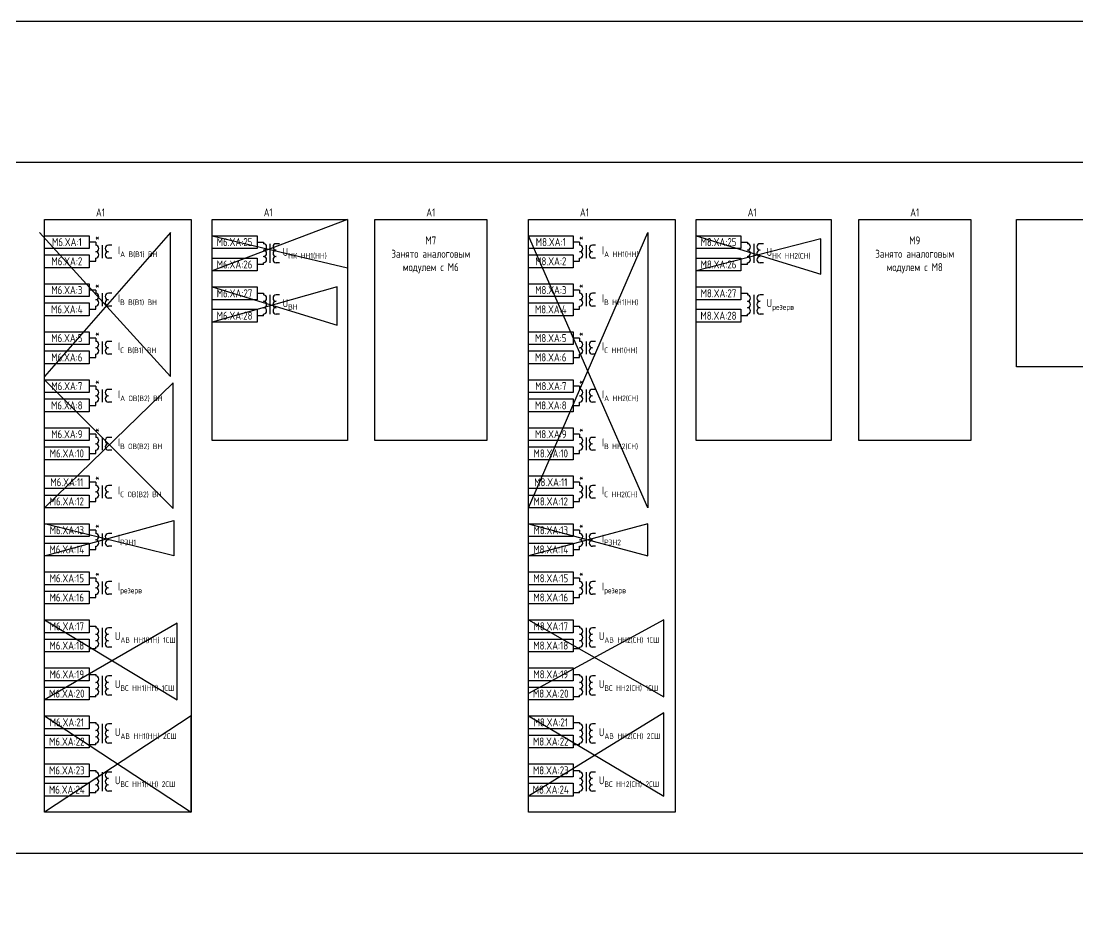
# Model space of a CAD drawing. Header units: millimetres. Extents: x -1117 to 5846, y -90 to 586.
# Drawn here: x 304.3 to 634.3, y 303.8 to 586 of the extents above; entities that cross this region are included whole.
import ezdxf

# ---------------------------------------------------------------- set-up
doc = ezdxf.new("R2010")
doc.units = ezdxf.units.MM
doc.styles.add('Gost_type_A', font='GOST_A.TTF')

msp = doc.modelspace()

# ---------------------------------------------------------------- linework, layer by layer
at = {"color": 6}
for p, q in [((406.2, 524), (363.97, 508)), ((310, 520), (351, 475)), ((351, 520), (311.59, 475)), ((351, 475), (351, 520)), ((363.97, 508), (363.97, 519)), ((363.97, 519), (406.2, 509)), ((462.72, 434), (500, 520)), ((500, 434), (462.72, 519)), ((500, 520), (500, 434)), ((515.1, 519), (554, 507)), ((554, 518), (515.1, 508)), ((554, 507), (554, 518)), ((363.97, 503), (403, 491)), ((403, 503), (363.97, 492)), ((403, 491), (403, 503)), ((311.59, 474), (351.8, 433.8)), ((351.8, 473), (311.59, 434)), ((351.8, 433.8), (351.8, 473)), ((311.59, 419), (352, 430)), ((352, 430), (352, 419)), ((352, 419), (311.59, 429)), ((462.72, 429), (500, 419)), ((500, 429), (462.72, 419)), ((500, 419), (500, 429)), ((311.59, 399), (353, 374)), ((353, 398), (311.59, 374)), ((353, 374), (353, 398)), ((462.72, 399), (505, 375)), ((505, 399), (462.72, 376)), ((505, 375), (505, 399)), ((505, 370), (462.72, 344)), ((505, 344), (505, 370)), ((311.59, 369), (357.41, 339)), ((357.41, 369), (311.59, 339)), ((357.41, 339), (357.41, 369)), ((462.72, 369), (505, 344))]:
    msp.add_line(p, q, dxfattribs=at)
for p, q in [((327.59, 517), (325.59, 517)), ((478.72, 517), (476.72, 517)), ((325.59, 511), (327.59, 511)), ((476.72, 511), (478.72, 511)), ((327.59, 502), (325.59, 502)), ((478.72, 502), (476.72, 502)), ((325.59, 496), (327.59, 496)), ((476.72, 496), (478.72, 496)), ((327.59, 487), (325.59, 487)), ((478.72, 487), (476.72, 487)), ((325.59, 481), (327.59, 481)), ((476.72, 481), (478.72, 481)), ((327.59, 472), (325.59, 472)), ((478.72, 472), (476.72, 472)), ((325.59, 466), (327.59, 466)), ((476.72, 466), (478.72, 466)), ((327.59, 457), (325.59, 457)), ((478.72, 457), (476.72, 457)), ((325.59, 451), (327.59, 451)), ((476.72, 451), (478.72, 451)), ((327.59, 442), (325.59, 442)), ((478.72, 442), (476.72, 442)), ((325.59, 436), (327.59, 436)), ((476.72, 436), (478.72, 436)), ((327.59, 427), (325.59, 427)), ((478.72, 427), (476.72, 427)), ((325.59, 421), (327.59, 421)), ((476.72, 421), (478.72, 421)), ((327.59, 412), (325.59, 412)), ((478.72, 412), (476.72, 412)), ((325.59, 406), (327.59, 406)), ((476.72, 406), (478.72, 406))]:
    msp.add_line(p, q)
at = {"ltscale": 4}
for p, q in [((327.59, 517), (327.59, 516)), ((327.59, 516.5), (327.59, 516)), ((329.59, 516), (329.59, 512)), ((329.59, 516), (329.59, 512)), ((332.59, 516), (331.59, 516)), ((332.59, 516), (331.59, 516)), ((377.97, 517), (379.97, 517)), ((379.97, 517), (379.97, 516.5)), ((379.97, 517), (379.97, 516.5)), ((381.97, 516.5), (381.97, 512.5)), ((384.97, 516.5), (383.97, 516.5)), ((478.72, 517), (478.72, 516)), ((478.72, 516.5), (478.72, 516)), ((480.72, 516), (480.72, 512)), ((480.72, 516), (480.72, 512)), ((483.72, 516), (482.72, 516)), ((483.72, 516), (482.72, 516)), ((529.1, 517), (531.1, 517)), ((531.1, 517), (531.1, 516.5)), ((531.1, 517), (531.1, 516.5)), ((533.1, 516.5), (533.1, 512.5)), ((536.1, 516.5), (535.1, 516.5)), ((327.59, 511), (327.59, 512)), ((332.59, 512), (331.59, 512)), ((332.59, 512), (331.59, 512)), ((381.97, 514.5), (381.97, 510.5)), ((478.72, 511), (478.72, 512)), ((483.72, 512), (482.72, 512)), ((483.72, 512), (482.72, 512)), ((533.1, 514.5), (533.1, 510.5)), ((379.97, 510), (377.97, 510)), ((379.97, 510), (379.97, 510.5)), ((384.97, 510.5), (383.97, 510.5)), ((531.1, 510), (529.1, 510)), ((531.1, 510), (531.1, 510.5)), ((536.1, 510.5), (535.1, 510.5)), ((327.59, 502), (327.59, 501)), ((478.72, 502), (478.72, 501)), ((327.59, 501.5), (327.59, 501)), ((329.59, 501), (329.59, 497)), ((329.59, 501), (329.59, 497)), ((332.59, 501), (331.59, 501)), ((332.59, 501), (331.59, 501)), ((377.97, 501), (379.97, 501)), ((379.97, 501), (379.97, 500.5)), ((379.97, 501), (379.97, 500.5)), ((381.97, 500.5), (381.97, 496.5)), ((381.97, 498.5), (381.97, 494.5)), ((384.97, 500.5), (383.97, 500.5)), ((478.72, 501.5), (478.72, 501)), ((480.72, 501), (480.72, 497)), ((480.72, 501), (480.72, 497)), ((483.72, 501), (482.72, 501)), ((483.72, 501), (482.72, 501)), ((529.1, 501), (531.1, 501)), ((531.1, 501), (531.1, 500.5)), ((531.1, 501), (531.1, 500.5)), ((533.1, 500.5), (533.1, 496.5)), ((533.1, 498.5), (533.1, 494.5)), ((536.1, 500.5), (535.1, 500.5)), ((327.59, 496), (327.59, 497)), ((332.59, 497), (331.59, 497)), ((332.59, 497), (331.59, 497)), ((478.72, 496), (478.72, 497)), ((483.72, 497), (482.72, 497)), ((483.72, 497), (482.72, 497)), ((379.97, 494), (377.97, 494)), ((379.97, 494), (379.97, 494.5)), ((384.97, 494.5), (383.97, 494.5)), ((531.1, 494), (529.1, 494)), ((531.1, 494), (531.1, 494.5)), ((536.1, 494.5), (535.1, 494.5)), ((327.59, 487), (327.59, 486)), ((327.59, 486.5), (327.59, 486)), ((329.59, 486), (329.59, 482)), ((329.59, 486), (329.59, 482)), ((332.59, 486), (331.59, 486)), ((332.59, 486), (331.59, 486)), ((478.72, 487), (478.72, 486)), ((478.72, 486.5), (478.72, 486)), ((480.72, 486), (480.72, 482)), ((480.72, 486), (480.72, 482)), ((483.72, 486), (482.72, 486)), ((483.72, 486), (482.72, 486)), ((327.59, 481), (327.59, 482)), ((332.59, 482), (331.59, 482)), ((332.59, 482), (331.59, 482)), ((478.72, 481), (478.72, 482)), ((483.72, 482), (482.72, 482)), ((483.72, 482), (482.72, 482)), ((327.59, 472), (327.59, 471)), ((478.72, 472), (478.72, 471)), ((327.59, 471.5), (327.59, 471)), ((329.59, 471), (329.59, 467)), ((329.59, 471), (329.59, 467)), ((332.59, 471), (331.59, 471)), ((332.59, 471), (331.59, 471)), ((478.72, 471.5), (478.72, 471)), ((480.72, 471), (480.72, 467)), ((480.72, 471), (480.72, 467)), ((483.72, 471), (482.72, 471)), ((483.72, 471), (482.72, 471)), ((327.59, 466), (327.59, 467)), ((332.59, 467), (331.59, 467)), ((332.59, 467), (331.59, 467)), ((478.72, 466), (478.72, 467)), ((483.72, 467), (482.72, 467)), ((483.72, 467), (482.72, 467)), ((327.59, 457), (327.59, 456)), ((327.59, 456.5), (327.59, 456)), ((329.59, 456), (329.59, 452)), ((329.59, 456), (329.59, 452)), ((332.59, 456), (331.59, 456)), ((332.59, 456), (331.59, 456)), ((478.72, 457), (478.72, 456)), ((478.72, 456.5), (478.72, 456)), ((480.72, 456), (480.72, 452)), ((480.72, 456), (480.72, 452)), ((483.72, 456), (482.72, 456)), ((483.72, 456), (482.72, 456)), ((327.59, 451), (327.59, 452)), ((332.59, 452), (331.59, 452)), ((332.59, 452), (331.59, 452)), ((478.72, 451), (478.72, 452)), ((483.72, 452), (482.72, 452)), ((483.72, 452), (482.72, 452)), ((327.59, 442), (327.59, 441)), ((327.59, 441.5), (327.59, 441)), ((329.59, 441), (329.59, 437)), ((329.59, 441), (329.59, 437)), ((332.59, 441), (331.59, 441)), ((332.59, 441), (331.59, 441)), ((478.72, 442), (478.72, 441)), ((478.72, 441.5), (478.72, 441)), ((480.72, 441), (480.72, 437)), ((480.72, 441), (480.72, 437)), ((483.72, 441), (482.72, 441)), ((483.72, 441), (482.72, 441)), ((327.59, 436), (327.59, 437)), ((332.59, 437), (331.59, 437)), ((332.59, 437), (331.59, 437)), ((478.72, 436), (478.72, 437)), ((483.72, 437), (482.72, 437)), ((483.72, 437), (482.72, 437)), ((327.59, 427), (327.59, 426)), ((327.59, 426.5), (327.59, 426)), ((329.59, 426), (329.59, 422)), ((329.59, 426), (329.59, 422)), ((332.59, 426), (331.59, 426)), ((332.59, 426), (331.59, 426)), ((478.72, 427), (478.72, 426)), ((478.72, 426.5), (478.72, 426)), ((480.72, 426), (480.72, 422)), ((480.72, 426), (480.72, 422)), ((483.72, 426), (482.72, 426)), ((483.72, 426), (482.72, 426)), ((327.59, 421), (327.59, 422)), ((332.59, 422), (331.59, 422)), ((332.59, 422), (331.59, 422)), ((478.72, 421), (478.72, 422)), ((483.72, 422), (482.72, 422)), ((483.72, 422), (482.72, 422)), ((327.59, 412), (327.59, 411)), ((327.59, 411.5), (327.59, 411)), ((329.59, 411), (329.59, 407)), ((329.59, 411), (329.59, 407)), ((332.59, 411), (331.59, 411)), ((332.59, 411), (331.59, 411)), ((478.72, 412), (478.72, 411)), ((478.72, 411.5), (478.72, 411)), ((480.72, 411), (480.72, 407)), ((480.72, 411), (480.72, 407)), ((483.72, 411), (482.72, 411)), ((483.72, 411), (482.72, 411)), ((327.59, 406), (327.59, 407)), ((332.59, 407), (331.59, 407)), ((332.59, 407), (331.59, 407)), ((478.72, 406), (478.72, 407)), ((483.72, 407), (482.72, 407)), ((483.72, 407), (482.72, 407)), ((325.59, 397), (327.59, 397)), ((327.59, 397), (327.59, 396.5)), ((327.59, 397), (327.59, 396.5)), ((329.59, 396.5), (329.59, 392.5)), ((332.59, 396.5), (331.59, 396.5)), ((476.72, 397), (478.72, 397)), ((478.72, 397), (478.72, 396.5)), ((478.72, 397), (478.72, 396.5)), ((480.72, 396.5), (480.72, 392.5)), ((483.72, 396.5), (482.72, 396.5)), ((329.59, 394.5), (329.59, 390.5)), ((480.72, 394.5), (480.72, 390.5)), ((327.59, 390), (325.59, 390)), ((327.59, 390), (327.59, 390.5)), ((332.59, 390.5), (331.59, 390.5)), ((478.72, 390), (476.72, 390)), ((478.72, 390), (478.72, 390.5)), ((483.72, 390.5), (482.72, 390.5)), ((325.59, 382), (327.59, 382)), ((327.59, 382), (327.59, 381.5)), ((327.59, 382), (327.59, 381.5)), ((329.59, 381.5), (329.59, 377.5)), ((332.59, 381.5), (331.59, 381.5)), ((476.72, 382), (478.72, 382)), ((478.72, 382), (478.72, 381.5)), ((478.72, 382), (478.72, 381.5)), ((480.72, 381.5), (480.72, 377.5)), ((483.72, 381.5), (482.72, 381.5)), ((329.59, 379.5), (329.59, 375.5)), ((480.72, 379.5), (480.72, 375.5)), ((327.59, 375), (325.59, 375)), ((327.59, 375), (327.59, 375.5)), ((332.59, 375.5), (331.59, 375.5)), ((478.72, 375), (476.72, 375)), ((478.72, 375), (478.72, 375.5)), ((483.72, 375.5), (482.72, 375.5)), ((325.59, 367), (327.59, 367)), ((327.59, 367), (327.59, 366.5)), ((327.59, 367), (327.59, 366.5)), ((329.59, 366.5), (329.59, 362.5)), ((332.59, 366.5), (331.59, 366.5)), ((476.72, 367), (478.72, 367)), ((478.72, 367), (478.72, 366.5)), ((478.72, 367), (478.72, 366.5)), ((480.72, 366.5), (480.72, 362.5)), ((483.72, 366.5), (482.72, 366.5)), ((329.59, 364.5), (329.59, 360.5)), ((480.72, 364.5), (480.72, 360.5)), ((327.59, 360), (325.59, 360)), ((327.59, 360), (327.59, 360.5)), ((332.59, 360.5), (331.59, 360.5)), ((478.72, 360), (476.72, 360)), ((478.72, 360), (478.72, 360.5)), ((483.72, 360.5), (482.72, 360.5)), ((325.59, 352), (327.59, 352)), ((327.59, 352), (327.59, 351.5)), ((327.59, 352), (327.59, 351.5)), ((329.59, 351.5), (329.59, 347.5)), ((332.59, 351.5), (331.59, 351.5)), ((476.72, 352), (478.72, 352)), ((478.72, 352), (478.72, 351.5)), ((478.72, 352), (478.72, 351.5)), ((480.72, 351.5), (480.72, 347.5)), ((483.72, 351.5), (482.72, 351.5)), ((329.59, 349.5), (329.59, 345.5)), ((480.72, 349.5), (480.72, 345.5)), ((327.59, 345), (325.59, 345)), ((327.59, 345), (327.59, 345.5)), ((332.59, 345.5), (331.59, 345.5)), ((478.72, 345), (476.72, 345)), ((478.72, 345), (478.72, 345.5)), ((483.72, 345.5), (482.72, 345.5))]:
    msp.add_line(p, q, dxfattribs=at)
for points in [[(-1117.42, 586), (5845.64, 586), (5845.64, -90), (-1117.42, -90)], [(0, 542), (709.33, 542), (709.33, 326), (0, 326)], [(311.59, 524), (357.41, 524), (357.41, 339), (311.59, 339)], [(363.97, 524), (406.2, 524), (406.2, 455), (363.97, 455)], [(414.75, 524), (449.75, 524), (449.75, 455), (414.75, 455)], [(462.72, 524), (508.53, 524), (508.53, 339), (462.72, 339)], [(515.1, 524), (557.32, 524), (557.32, 455), (515.1, 455)], [(565.87, 524), (600.87, 524), (600.87, 455), (565.87, 455)], [(615.13, 524), (689.13, 524), (689.13, 478), (615.13, 478)], [(311.59, 519), (325.59, 519), (325.59, 515), (311.59, 515)], [(363.97, 519), (377.97, 519), (377.97, 515), (363.97, 515)], [(462.72, 519), (476.72, 519), (476.72, 515), (462.72, 515)], [(515.1, 519), (529.1, 519), (529.1, 515), (515.1, 515)], [(311.59, 513), (325.59, 513), (325.59, 509), (311.59, 509)], [(363.97, 512), (377.97, 512), (377.97, 508), (363.97, 508)], [(462.72, 513), (476.72, 513), (476.72, 509), (462.72, 509)], [(515.1, 512), (529.1, 512), (529.1, 508), (515.1, 508)], [(311.59, 504), (325.59, 504), (325.59, 500), (311.59, 500)], [(363.97, 503), (377.97, 503), (377.97, 499), (363.97, 499)], [(462.72, 504), (476.72, 504), (476.72, 500), (462.72, 500)], [(515.1, 503), (529.1, 503), (529.1, 499), (515.1, 499)], [(311.59, 498), (325.59, 498), (325.59, 494), (311.59, 494)], [(363.97, 496), (377.97, 496), (377.97, 492), (363.97, 492)], [(462.72, 498), (476.72, 498), (476.72, 494), (462.72, 494)], [(515.1, 496), (529.1, 496), (529.1, 492), (515.1, 492)], [(311.59, 489), (325.59, 489), (325.59, 485), (311.59, 485)], [(462.72, 489), (476.72, 489), (476.72, 485), (462.72, 485)], [(311.59, 483), (325.59, 483), (325.59, 479), (311.59, 479)], [(462.72, 483), (476.72, 483), (476.72, 479), (462.72, 479)], [(311.59, 474), (325.59, 474), (325.59, 470), (311.59, 470)], [(462.72, 474), (476.72, 474), (476.72, 470), (462.72, 470)], [(311.59, 468), (325.59, 468), (325.59, 464), (311.59, 464)], [(462.72, 468), (476.72, 468), (476.72, 464), (462.72, 464)], [(311.59, 459), (325.59, 459), (325.59, 455), (311.59, 455)], [(462.72, 459), (476.72, 459), (476.72, 455), (462.72, 455)], [(311.59, 453), (325.59, 453), (325.59, 449), (311.59, 449)], [(462.72, 453), (476.72, 453), (476.72, 449), (462.72, 449)], [(311.59, 444), (325.59, 444), (325.59, 440), (311.59, 440)], [(462.72, 444), (476.72, 444), (476.72, 440), (462.72, 440)], [(311.59, 438), (325.59, 438), (325.59, 434), (311.59, 434)], [(462.72, 438), (476.72, 438), (476.72, 434), (462.72, 434)], [(311.59, 429), (325.59, 429), (325.59, 425), (311.59, 425)], [(462.72, 429), (476.72, 429), (476.72, 425), (462.72, 425)], [(311.59, 423), (325.59, 423), (325.59, 419), (311.59, 419)], [(462.72, 423), (476.72, 423), (476.72, 419), (462.72, 419)], [(311.59, 414), (325.59, 414), (325.59, 410), (311.59, 410)], [(462.72, 414), (476.72, 414), (476.72, 410), (462.72, 410)], [(311.59, 408), (325.59, 408), (325.59, 404), (311.59, 404)], [(462.72, 408), (476.72, 408), (476.72, 404), (462.72, 404)], [(311.59, 399), (325.59, 399), (325.59, 395), (311.59, 395)], [(462.72, 399), (476.72, 399), (476.72, 395), (462.72, 395)], [(311.59, 393), (325.59, 393), (325.59, 389), (311.59, 389)], [(462.72, 393), (476.72, 393), (476.72, 389), (462.72, 389)], [(311.59, 384), (325.59, 384), (325.59, 380), (311.59, 380)], [(462.72, 384), (476.72, 384), (476.72, 380), (462.72, 380)], [(311.59, 378), (325.59, 378), (325.59, 374), (311.59, 374)], [(462.72, 378), (476.72, 378), (476.72, 374), (462.72, 374)], [(311.59, 369), (325.59, 369), (325.59, 365), (311.59, 365)], [(462.72, 369), (476.72, 369), (476.72, 365), (462.72, 365)], [(311.59, 363), (325.59, 363), (325.59, 359), (311.59, 359)], [(462.72, 363), (476.72, 363), (476.72, 359), (462.72, 359)], [(311.59, 354), (325.59, 354), (325.59, 350), (311.59, 350)], [(462.72, 354), (476.72, 354), (476.72, 350), (462.72, 350)], [(311.59, 348), (325.59, 348), (325.59, 344), (311.59, 344)], [(462.72, 348), (476.72, 348), (476.72, 344), (462.72, 344)]]:
    msp.add_lwpolyline(points, close=True)
for centre, start, end in [((327.59, 515), 270, 90), ((327.59, 515), 270, 90), ((331.59, 515), 90, 270), ((331.59, 515), 90, 270), ((379.97, 515.5), 270, 90), ((383.97, 515.5), 90, 270), ((383.97, 515.5), 90, 270), ((478.72, 515), 270, 90), ((478.72, 515), 270, 90), ((482.72, 515), 90, 270), ((482.72, 515), 90, 270), ((531.1, 515.5), 270, 90), ((535.1, 515.5), 90, 270), ((535.1, 515.5), 90, 270), ((327.59, 513), 270, 90), ((327.59, 513), 270, 90), ((331.59, 513), 90, 270), ((331.59, 513), 90, 270), ((379.97, 513.5), 270, 90), ((379.97, 511.5), 270, 90), ((383.97, 513.5), 90, 270), ((383.97, 513.5), 90, 270), ((383.97, 511.5), 90, 270), ((478.72, 513), 270, 90), ((478.72, 513), 270, 90), ((482.72, 513), 90, 270), ((482.72, 513), 90, 270), ((531.1, 513.5), 270, 90), ((531.1, 511.5), 270, 90), ((535.1, 513.5), 90, 270), ((535.1, 513.5), 90, 270), ((535.1, 511.5), 90, 270), ((327.59, 500), 270, 90), ((327.59, 500), 270, 90), ((327.59, 498), 270, 90), ((327.59, 498), 270, 90), ((331.59, 500), 90, 270), ((331.59, 500), 90, 270), ((331.59, 498), 90, 270), ((331.59, 498), 90, 270), ((379.97, 499.5), 270, 90), ((379.97, 497.5), 270, 90), ((383.97, 499.5), 90, 270), ((383.97, 499.5), 90, 270), ((383.97, 497.5), 90, 270), ((383.97, 497.5), 90, 270), ((478.72, 500), 270, 90), ((478.72, 500), 270, 90), ((478.72, 498), 270, 90), ((478.72, 498), 270, 90), ((482.72, 500), 90, 270), ((482.72, 500), 90, 270), ((482.72, 498), 90, 270), ((482.72, 498), 90, 270), ((531.1, 499.5), 270, 90), ((531.1, 497.5), 270, 90), ((535.1, 499.5), 90, 270), ((535.1, 499.5), 90, 270), ((535.1, 497.5), 90, 270), ((535.1, 497.5), 90, 270), ((379.97, 495.5), 270, 90), ((383.97, 495.5), 90, 270), ((531.1, 495.5), 270, 90), ((535.1, 495.5), 90, 270), ((327.59, 485), 270, 90), ((327.59, 485), 270, 90), ((331.59, 485), 90, 270), ((331.59, 485), 90, 270), ((478.72, 485), 270, 90), ((478.72, 485), 270, 90), ((482.72, 485), 90, 270), ((482.72, 485), 90, 270), ((327.59, 483), 270, 90), ((327.59, 483), 270, 90), ((331.59, 483), 90, 270), ((331.59, 483), 90, 270), ((478.72, 483), 270, 90), ((478.72, 483), 270, 90), ((482.72, 483), 90, 270), ((482.72, 483), 90, 270), ((327.59, 470), 270, 90), ((327.59, 470), 270, 90), ((327.59, 468), 270, 90), ((327.59, 468), 270, 90), ((331.59, 470), 90, 270), ((331.59, 470), 90, 270), ((331.59, 468), 90, 270), ((331.59, 468), 90, 270), ((478.72, 470), 270, 90), ((478.72, 470), 270, 90), ((478.72, 468), 270, 90), ((478.72, 468), 270, 90), ((482.72, 470), 90, 270), ((482.72, 470), 90, 270), ((482.72, 468), 90, 270), ((482.72, 468), 90, 270), ((327.59, 455), 270, 90), ((327.59, 455), 270, 90), ((331.59, 455), 90, 270), ((331.59, 455), 90, 270), ((478.72, 455), 270, 90), ((478.72, 455), 270, 90), ((482.72, 455), 90, 270), ((482.72, 455), 90, 270), ((327.59, 453), 270, 90), ((327.59, 453), 270, 90), ((331.59, 453), 90, 270), ((331.59, 453), 90, 270), ((478.72, 453), 270, 90), ((478.72, 453), 270, 90), ((482.72, 453), 90, 270), ((482.72, 453), 90, 270), ((327.59, 440), 270, 90), ((327.59, 440), 270, 90), ((327.59, 438), 270, 90), ((327.59, 438), 270, 90), ((331.59, 440), 90, 270), ((331.59, 440), 90, 270), ((331.59, 438), 90, 270), ((331.59, 438), 90, 270), ((478.72, 440), 270, 90), ((478.72, 440), 270, 90), ((478.72, 438), 270, 90), ((478.72, 438), 270, 90), ((482.72, 440), 90, 270), ((482.72, 440), 90, 270), ((482.72, 438), 90, 270), ((482.72, 438), 90, 270), ((327.59, 425), 270, 90), ((327.59, 425), 270, 90), ((331.59, 425), 90, 270), ((331.59, 425), 90, 270), ((478.72, 425), 270, 90), ((478.72, 425), 270, 90), ((482.72, 425), 90, 270), ((482.72, 425), 90, 270), ((327.59, 423), 270, 90), ((327.59, 423), 270, 90), ((331.59, 423), 90, 270), ((331.59, 423), 90, 270), ((478.72, 423), 270, 90), ((478.72, 423), 270, 90), ((482.72, 423), 90, 270), ((482.72, 423), 90, 270), ((327.59, 410), 270, 90), ((327.59, 410), 270, 90), ((331.59, 410), 90, 270), ((331.59, 410), 90, 270), ((478.72, 410), 270, 90), ((478.72, 410), 270, 90), ((482.72, 410), 90, 270), ((482.72, 410), 90, 270), ((327.59, 408), 270, 90), ((327.59, 408), 270, 90), ((331.59, 408), 90, 270), ((331.59, 408), 90, 270), ((478.72, 408), 270, 90), ((478.72, 408), 270, 90), ((482.72, 408), 90, 270), ((482.72, 408), 90, 270), ((327.59, 395.5), 270, 90), ((331.59, 395.5), 90, 270), ((331.59, 395.5), 90, 270), ((478.72, 395.5), 270, 90), ((482.72, 395.5), 90, 270), ((482.72, 395.5), 90, 270), ((327.59, 393.5), 270, 90), ((331.59, 393.5), 90, 270), ((331.59, 393.5), 90, 270), ((478.72, 393.5), 270, 90), ((482.72, 393.5), 90, 270), ((482.72, 393.5), 90, 270), ((327.59, 391.5), 270, 90), ((331.59, 391.5), 90, 270), ((478.72, 391.5), 270, 90), ((482.72, 391.5), 90, 270), ((327.59, 380.5), 270, 90), ((331.59, 380.5), 90, 270), ((331.59, 380.5), 90, 270), ((478.72, 380.5), 270, 90), ((482.72, 380.5), 90, 270), ((482.72, 380.5), 90, 270), ((327.59, 378.5), 270, 90), ((327.59, 376.5), 270, 90), ((331.59, 378.5), 90, 270), ((331.59, 378.5), 90, 270), ((331.59, 376.5), 90, 270), ((478.72, 378.5), 270, 90), ((478.72, 376.5), 270, 90), ((482.72, 378.5), 90, 270), ((482.72, 378.5), 90, 270), ((482.72, 376.5), 90, 270), ((327.59, 365.5), 270, 90), ((331.59, 365.5), 90, 270), ((331.59, 365.5), 90, 270), ((478.72, 365.5), 270, 90), ((482.72, 365.5), 90, 270), ((482.72, 365.5), 90, 270), ((327.59, 363.5), 270, 90), ((331.59, 363.5), 90, 270), ((331.59, 363.5), 90, 270), ((478.72, 363.5), 270, 90), ((482.72, 363.5), 90, 270), ((482.72, 363.5), 90, 270), ((327.59, 361.5), 270, 90), ((331.59, 361.5), 90, 270), ((478.72, 361.5), 270, 90), ((482.72, 361.5), 90, 270), ((327.59, 350.5), 270, 90), ((331.59, 350.5), 90, 270), ((331.59, 350.5), 90, 270), ((478.72, 350.5), 270, 90), ((482.72, 350.5), 90, 270), ((482.72, 350.5), 90, 270), ((327.59, 348.5), 270, 90), ((327.59, 346.5), 270, 90), ((331.59, 348.5), 90, 270), ((331.59, 348.5), 90, 270), ((331.59, 346.5), 90, 270), ((478.72, 348.5), 270, 90), ((478.72, 346.5), 270, 90), ((482.72, 348.5), 90, 270), ((482.72, 348.5), 90, 270), ((482.72, 346.5), 90, 270)]:
    msp.add_arc(centre, 1, start, end, dxfattribs=at)

# ---------------------------------------------------------------- texts
at = {"char_height": 2.5, "width": 35, "attachment_point": 8, "line_spacing_factor": 0.9, "style": 'Gost_type_A'}
for insert in [(329.09, 525), (381.47, 525), (432.25, 525), (480.22, 525), (532.6, 525), (583.37, 525)]:
    msp.add_mtext('A1', dxfattribs=dict(at, insert=insert))
at = {"char_height": 2.5, "style": 'Gost_type_A'}
for s, insert, width, attachment_point in [('M6.XA:1', (318.59, 517), 14, 5), ('*', (328.09, 518.5), 3, 5), ('M6.XA:25', (370.97, 517), 14, 5), ('M7\\PЗанято аналоговым модулем с М6', (432.25, 513), 35, 5), ('M8.XA:1', (469.72, 517), 14, 5), ('*', (479.22, 518.5), 3, 5), ('M8.XA:25', (522.1, 517), 14, 5), ('M9\\PЗанято аналоговым модулем с М8', (583.37, 513), 35, 5), ('\\A1;I{\\H0.7x;\\S^ A В(В1) ВН;}', (334.59, 514), 8, 4), ('\\A1;U{\\H0.7x;\\S^ НК НН1(НН);}', (385.97, 513.5), 12, 4), ('\\A1;I{\\H0.7x;\\S^ A НН1(НН);}', (485.72, 514), 8, 4), ('\\A1;U{\\H0.7x;\\S^ НК НН2(СН);}', (537.1, 513.5), 12, 4), ('M6.XA:2', (318.58, 511), 14.018, 5), ('M8.XA:2', (469.71, 511), 14.018, 5), ('M6.XA:26', (370.96, 510), 14.018, 5), ('M8.XA:26', (522.09, 510), 14.018, 5), ('M6.XA:3', (318.59, 502), 14, 5), ('*', (328.09, 503.5), 3, 5), ('M6.XA:27', (370.96, 501), 14.018, 5), ('M8.XA:3', (469.72, 502), 14, 5), ('*', (479.22, 503.5), 3, 5), ('M8.XA:27', (522.09, 501), 14.018, 5), ('\\A1;I{\\H0.7x;\\S^ В В(В1) ВН;}', (334.59, 499), 8, 4), ('\\A1;U{\\H0.7x;\\S^ ВН;}', (385.97, 497.5), 12, 4), ('\\A1;I{\\H0.7x;\\S^ В НН1(НН);}', (485.72, 499), 8, 4), ('\\A1;U{\\H0.7x;\\S^ резерв;}', (537.1, 497.5), 12, 4), ('M6.XA:4', (318.58, 495.99), 14.018, 5), ('M6.XA:28', (370.96, 494), 14.018, 5), ('M8.XA:4', (469.71, 495.99), 14.018, 5), ('M8.XA:28', (522.09, 494), 14.018, 5), ('*', (328.09, 488.5), 3, 5), ('*', (479.22, 488.5), 3, 5), ('M6.XA:5', (318.59, 487), 14, 5), ('\\A1;I{\\H0.7x;\\S^ C В(В1) ВН;}', (334.59, 484), 8, 4), ('M8.XA:5', (469.72, 487), 14, 5), ('\\A1;I{\\H0.7x;\\S^ C НН1(НН);}', (485.72, 484), 8, 4), ('M6.XA:6', (318.58, 480.99), 14.018, 5), ('M8.XA:6', (469.71, 480.99), 14.018, 5), ('M6.XA:7', (318.59, 472), 14, 5), ('*', (328.09, 473.5), 3, 5), ('M8.XA:7', (469.72, 472), 14, 5), ('*', (479.22, 473.5), 3, 5), ('\\A1;I{\\H0.7x;\\S^ A ОВ(В2) ВН;}', (334.59, 469), 8, 4), ('\\A1;I{\\H0.7x;\\S^ A НН2(СН);}', (485.72, 469), 8, 4), ('M6.XA:8', (318.58, 465.99), 14.018, 5), ('M8.XA:8', (469.71, 465.99), 14.018, 5), ('*', (328.09, 458.5), 3, 5), ('*', (479.22, 458.5), 3, 5), ('M6.XA:9', (318.59, 457), 14, 5), ('\\A1;I{\\H0.7x;\\S^ В ОВ(В2) ВН;}', (334.59, 454), 8, 4), ('M8.XA:9', (469.72, 457), 14, 5), ('\\A1;I{\\H0.7x;\\S^ В НН2(СН);}', (485.72, 454), 8, 4), ('M6.XA:10', (318.58, 450.99), 14.018, 5), ('M8.XA:10', (469.71, 450.99), 14.018, 5), ('M6.XA:11', (318.59, 442), 14, 5), ('*', (328.09, 443.5), 3, 5), ('M8.XA:11', (469.72, 442), 14, 5), ('*', (479.22, 443.5), 3, 5), ('\\A1;I{\\H0.7x;\\S^ C ОВ(В2) ВН;}', (334.59, 439), 8, 4), ('\\A1;I{\\H0.7x;\\S^ C НН2(СН);}', (485.72, 439), 8, 4), ('M6.XA:12', (318.58, 436), 14.018, 5), ('M8.XA:12', (469.71, 436), 14.018, 5), ('M6.XA:13', (318.59, 427.01), 14, 5), ('*', (328.09, 428.5), 3, 5), ('M8.XA:13', (469.72, 427.01), 14, 5), ('*', (479.22, 428.5), 3, 5), ('\\A1;I{\\H0.7x;\\S^ РЗН1;}', (334.59, 424), 8, 4), ('\\A1;I{\\H0.7x;\\S^ РЗН2;}', (485.72, 424), 8, 4), ('M6.XA:14', (318.58, 421), 14.018, 5), ('M8.XA:14', (469.71, 421), 14.018, 5), ('M6.XA:15', (318.59, 412), 14, 5), ('*', (328.09, 413.5), 3, 5), ('M8.XA:15', (469.72, 412), 14, 5), ('*', (479.22, 413.5), 3, 5), ('\\A1;I{\\H0.7x;\\S^ резерв;}', (334.59, 409), 8, 4), ('\\A1;I{\\H0.7x;\\S^ резерв;}', (485.72, 409), 8, 4), ('M6.XA:16', (318.58, 405.99), 14.018, 5), ('M8.XA:16', (469.71, 405.99), 14.018, 5), ('M6.XA:17', (318.59, 397), 14, 5), ('M8.XA:17', (469.72, 397), 14, 5), ('\\A1;U{\\H0.7x;\\S^ AВ НН1(НН) 1СШ;}', (333.59, 393.5), 12, 4), ('\\A1;U{\\H0.7x;\\S^ AВ НН2(СН) 1СШ;}', (484.72, 393.5), 12, 4), ('M6.XA:18', (318.58, 390.99), 14.018, 5), ('M8.XA:18', (469.71, 390.99), 14.018, 5), ('M6.XA:19', (318.59, 382), 14, 5), ('M8.XA:19', (469.72, 382), 14, 5), ('\\A1;U{\\H0.7x;\\S^ ВС НН1(НН) 1СШ;}', (333.59, 378.5), 12, 4), ('\\A1;U{\\H0.7x;\\S^ ВС НН2(СН) 1СШ;}', (484.72, 378.5), 12, 4), ('M6.XA:20', (318.58, 375.99), 14.018, 5), ('M8.XA:20', (469.71, 375.99), 14.018, 5), ('M6.XA:21', (318.59, 367), 14, 5), ('M8.XA:21', (469.72, 367), 14, 5), ('\\A1;U{\\H0.7x;\\S^ AВ НН1(НН) 2СШ;}', (333.59, 363.5), 12, 4), ('\\A1;U{\\H0.7x;\\S^ AВ НН2(СН) 2СШ;}', (484.72, 363.5), 12, 4), ('M6.XA:22', (318.58, 361), 14.018, 5), ('M8.XA:22', (469.71, 361), 14.018, 5), ('M6.XA:23', (318.59, 352), 14, 5), ('M8.XA:23', (469.72, 352), 14, 5), ('\\A1;U{\\H0.7x;\\S^ ВС НН1(НН) 2СШ;}', (333.59, 348.5), 12, 4), ('\\A1;U{\\H0.7x;\\S^ ВС НН2(СН) 2СШ;}', (484.72, 348.5), 12, 4), ('M6.XA:24', (318.58, 345.99), 14.018, 5), ('M8.XA:24', (469.71, 345.99), 14.018, 5)]:
    msp.add_mtext(s, dxfattribs=dict(at, insert=insert, width=width, attachment_point=attachment_point))

doc.saveas('drawing.dxf')
